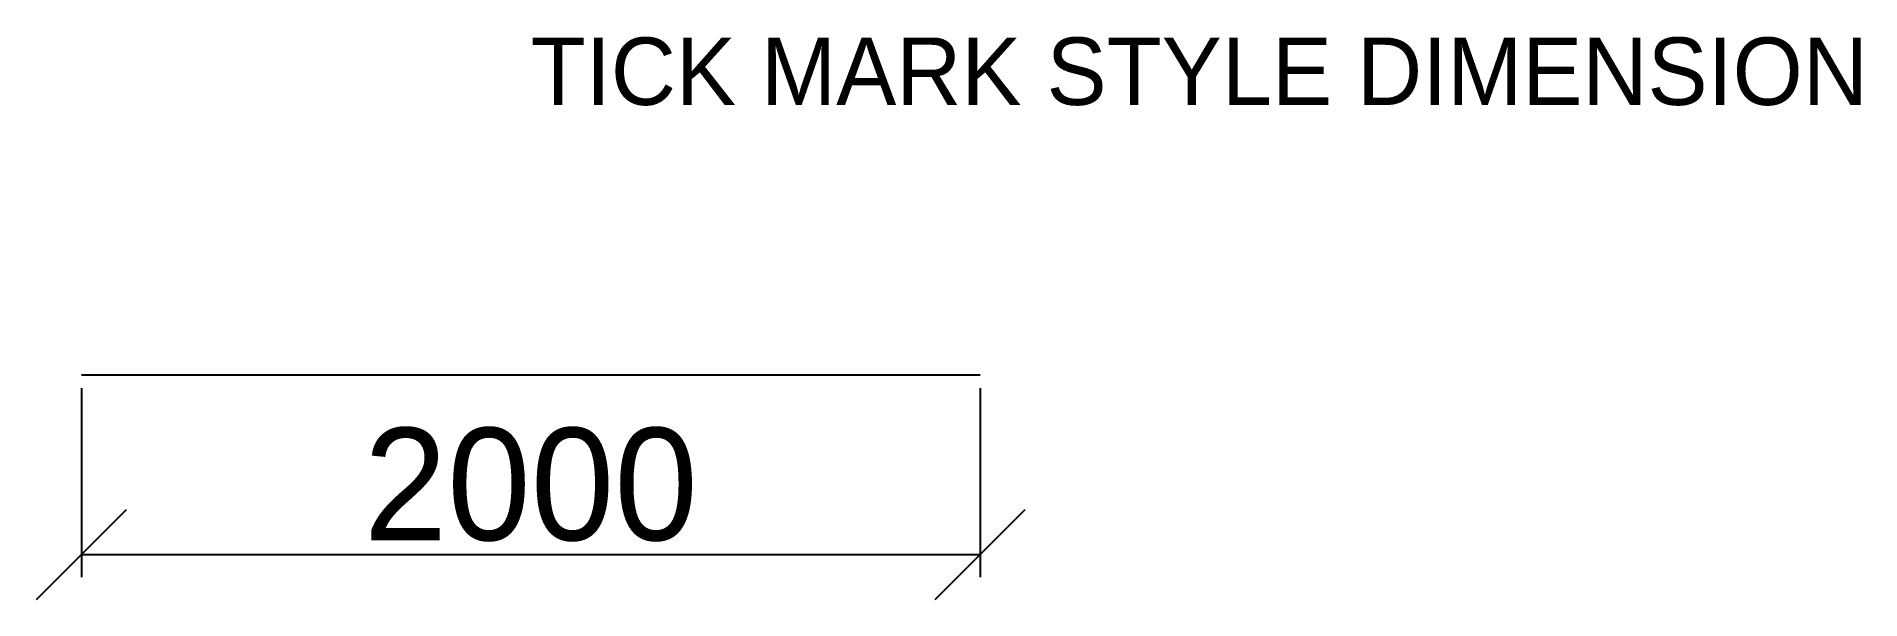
# Model space of a CAD drawing. Header units: metres. Extents: x -100 to 3959, y -500 to 752.
import ezdxf

# ---------------------------------------------------------------- set-up
doc = ezdxf.new("R2010")
doc.units = ezdxf.units.M
doc.layers.add('CONSTRUCTION', color=7, linetype='Continuous')
doc.layers.add('DIMENSIONS', color=1, linetype='Continuous')
doc.dimstyles.get("Standard").update_dxf_attribs({"dimtxt": 250, "dimasz": 0, "dimexe": 50, "dimexo": 30, "dimgap": 30, "dimtad": 1, "dimtsz": 100, "dimcen": 2.5, "dimclrd": 1, "dimclre": 1, "dimclrt": 1, "dimazin": 3, "dimtfac": 1, "dimtmove": 0, "dimatfit": 3})

msp = doc.modelspace()

# ---------------------------------------------------------------- linework, layer by layer
at = {"layer": 'CONSTRUCTION'}
msp.add_line((0, 0), (2000, 0), dxfattribs=at)

# ---------------------------------------------------------------- texts
at = {"layer": 'DIMENSIONS', "color": 1}
msp.add_text('TICK MARK STYLE DIMENSION', height=150, dxfattribs=at).set_placement((1000, 600))

# ---------------------------------------------------------------- dimensions: what is measured, and where the dimension line sits
msp.add_linear_dim(base=(0, -400), p1=(0, 0), p2=(2000, 0), dimstyle='Standard', dxfattribs=at).render()

doc.saveas('drawing.dxf')
